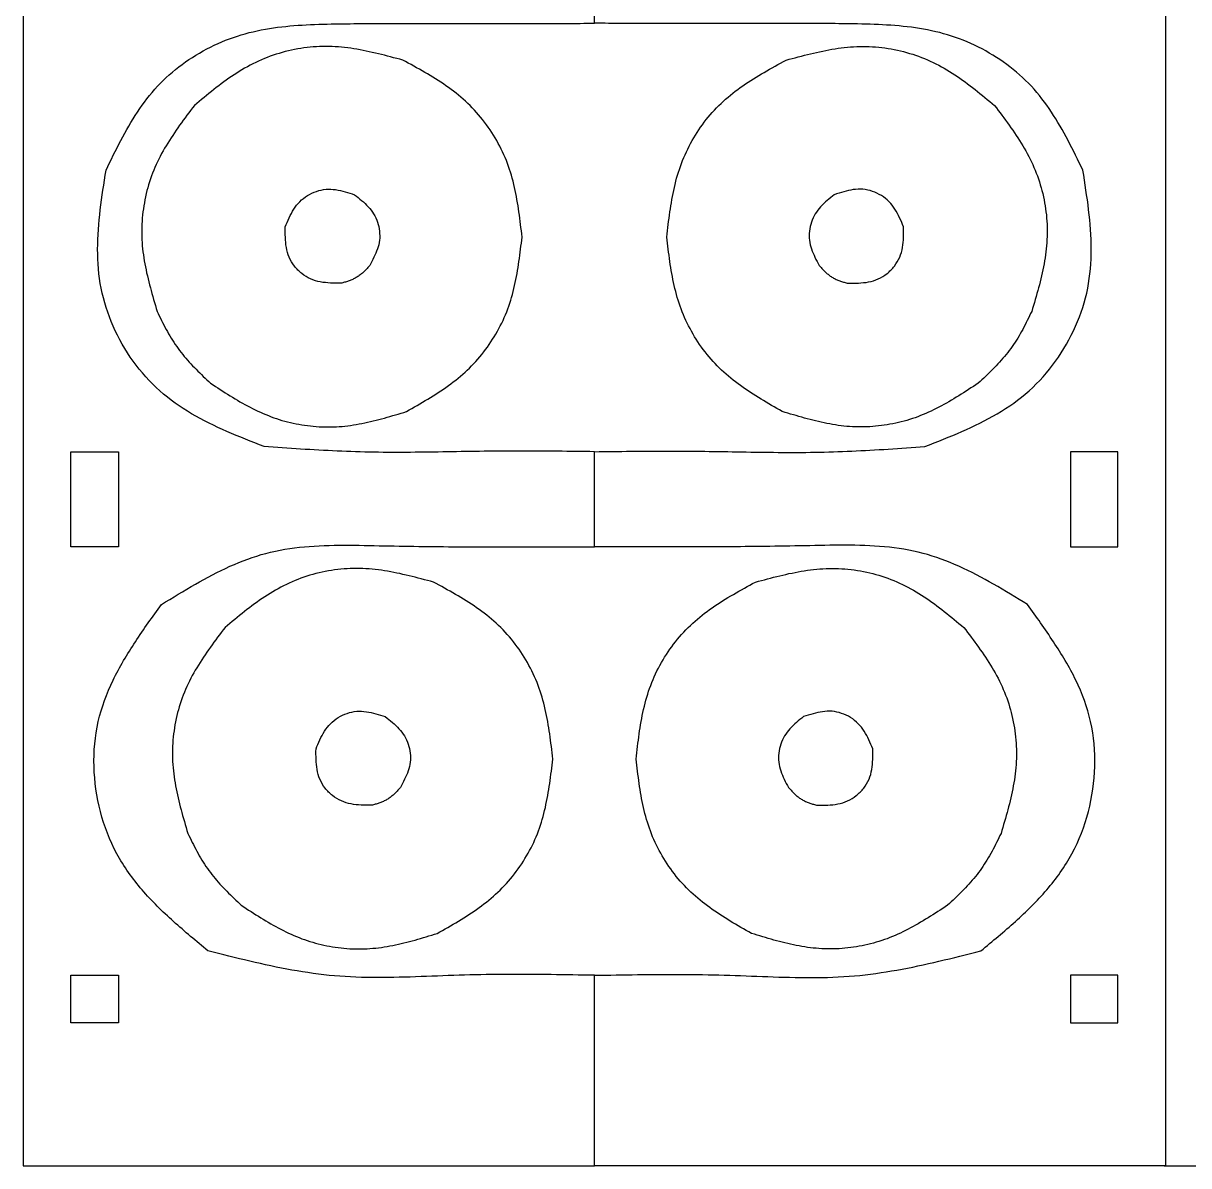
# Model space of a CAD drawing. Extents: x -185 to 480, y 0 to 407.
# Drawn here: x 0.1 to 122.6, y 0.1 to 120.1 of the extents above; entities that cross this region are included whole.
import ezdxf

# ---------------------------------------------------------------- set-up
doc = ezdxf.new("R2010")
doc.units = 0
doc.layers.add('LAYER_1', color=7, linetype='CONTINUOUS')

msp = doc.modelspace()

# ---------------------------------------------------------------- linework, layer by layer
at = {"layer": 'LAYER_1', "color": 7}
for p, q in [((33.5, 92.83), (33.5, 92.83)), ((86.78, 92.83), (86.78, 92.83)), ((19.82, 82.33), (19.82, 82.33)), ((100.46, 82.33), (100.46, 82.33)), ((36.73, 38), (36.73, 38)), ((83.55, 38), (83.55, 38)), ((23.04, 27.5), (23.04, 27.5)), ((97.24, 27.5), (97.24, 27.5))]:
    msp.add_line(p, q, dxfattribs=at)
for points, knots in [([(0.14, 250.14), (0.14, 240.88), (0.14, 222.36), (0.14, 194.59), (0.14, 166.81), (0.14, 139.03), (0.14, 111.25), (0.14, 83.47), (0.14, 55.7), (0.14, 27.92), (0.14, 9.4), (0.14, 0.14)], [0, 0, 0, 0, 27.777778, 55.555555, 83.333333, 111.111111, 138.88889, 166.666669, 194.444445, 222.222223, 250.000002, 250.000002, 250.000002, 250.000002]), ([(120.14, 250.14), (120.14, 240.88), (120.14, 222.36), (120.14, 194.59), (120.14, 166.81), (120.14, 139.03), (120.14, 111.25), (120.14, 83.47), (120.14, 55.7), (120.14, 27.92), (120.14, 9.4), (120.14, 0.14)], [0, 0, 0, 0, 27.777778, 55.555555, 83.333333, 111.111111, 138.88889, 166.666669, 194.444445, 222.222223, 250.000002, 250.000002, 250.000002, 250.000002]), ([(60.14, 120.14), (60.14, 120.51), (60.14, 121.25), (60.14, 122.36), (60.14, 123.47), (60.14, 124.59), (60.14, 125.7), (60.14, 126.81), (60.14, 127.92), (60.14, 129.03), (60.14, 129.77), (60.14, 130.14)], [0, 0, 0, 0, 1.111704, 2.223409, 3.335113, 4.446818, 5.558524, 6.670229, 7.781933, 8.893638, 10.005342, 10.005342, 10.005342, 10.005342]), ([(8.83, 104.71), (9.34, 105.75), (10.35, 107.84), (12.07, 110.85), (14.16, 113.61), (16.78, 115.91), (19.76, 117.73), (23.01, 119.02), (26.42, 119.73), (29.88, 120.02), (32.2, 120.07), (33.36, 120.1)], [0, 0, 0, 0, 3.495067, 6.953724, 10.383977, 13.844255, 17.338009, 20.816194, 24.273011, 27.740508, 31.231576, 31.231576, 31.231576, 31.231576]), ([(33.36, 120.1), (34.35, 120.1), (36.34, 120.11), (39.31, 120.11), (42.29, 120.11), (45.26, 120.12), (48.24, 120.12), (51.21, 120.13), (54.19, 120.13), (57.17, 120.13), (59.15, 120.14), (60.14, 120.14)], [0, 0, 0, 0, 2.975433, 5.950865, 8.926299, 11.90173, 14.877162, 17.852595, 20.828027, 23.803461, 26.778894, 26.778894, 26.778894, 26.778894]), ([(86.92, 120.1), (85.93, 120.1), (83.94, 120.11), (80.97, 120.11), (77.99, 120.11), (75.02, 120.12), (72.04, 120.12), (69.07, 120.13), (66.09, 120.13), (63.12, 120.13), (61.13, 120.14), (60.14, 120.14)], [0, 0, 0, 0, 2.975433, 5.950866, 8.926299, 11.901731, 14.877163, 17.852595, 20.828028, 23.803461, 26.778894, 26.778894, 26.778894, 26.778894]), ([(111.46, 104.71), (110.95, 105.75), (109.93, 107.84), (108.22, 110.85), (106.12, 113.61), (103.5, 115.91), (100.52, 117.73), (97.28, 119.02), (93.87, 119.73), (90.4, 120.02), (88.08, 120.07), (86.92, 120.1)], [0, 0, 0, 0, 3.495068, 6.953724, 10.383977, 13.844255, 17.338008, 20.816194, 24.273012, 27.740508, 31.231576, 31.231576, 31.231576, 31.231576]), ([(40.01, 116.27), (39.15, 116.5), (37.46, 116.96), (34.88, 117.51), (32.25, 117.78), (29.61, 117.62), (27.01, 117.05), (24.53, 116.1), (22.25, 114.77), (20.14, 113.2), (18.78, 112.08), (18.11, 111.51)], [0, 0, 0, 0, 2.647412, 5.277964, 7.897919, 10.541063, 13.198161, 15.841215, 18.460833, 21.091133, 23.738352, 23.738352, 23.738352, 23.738352]), ([(80.28, 116.27), (81.13, 116.5), (82.83, 116.96), (85.4, 117.51), (88.03, 117.78), (90.68, 117.62), (93.27, 117.05), (95.75, 116.1), (98.03, 114.77), (100.14, 113.2), (101.5, 112.08), (102.18, 111.51)], [0, 0, 0, 0, 2.647411, 5.277963, 7.897918, 10.541062, 13.19816, 15.841215, 18.460833, 21.091132, 23.738351, 23.738351, 23.738351, 23.738351]), ([(52.54, 97.69), (52.44, 98.57), (52.24, 100.32), (51.79, 102.91), (51.07, 105.45), (49.94, 107.85), (48.45, 110.06), (46.65, 112), (44.57, 113.63), (42.33, 115.01), (40.78, 115.85), (40.01, 116.27)], [0, 0, 0, 0, 2.647597, 5.27841, 7.898723, 10.541857, 13.198841, 15.841702, 18.461519, 21.092103, 23.739665, 23.739665, 23.739665, 23.739665]), ([(67.74, 97.69), (67.84, 98.57), (68.05, 100.32), (68.49, 102.91), (69.22, 105.45), (70.35, 107.85), (71.83, 110.06), (73.63, 112), (75.71, 113.63), (77.96, 115.01), (79.5, 115.85), (80.28, 116.27)], [0, 0, 0, 0, 2.647597, 5.27841, 7.898723, 10.541857, 13.198841, 15.841702, 18.461519, 21.092103, 23.739666, 23.739666, 23.739666, 23.739666]), ([(18.11, 111.51), (17.59, 110.82), (16.55, 109.45), (15.11, 107.31), (13.9, 105.03), (13.07, 102.57), (12.61, 100.02), (12.53, 97.42), (12.86, 94.86), (13.47, 92.36), (13.95, 90.71), (14.2, 89.88)], [0, 0, 0, 0, 2.58964, 5.163371, 7.72698, 10.311706, 12.909722, 15.494986, 18.059135, 20.632872, 23.222125, 23.222125, 23.222125, 23.222125]), ([(102.18, 111.51), (102.7, 110.82), (103.73, 109.45), (105.17, 107.31), (106.38, 105.03), (107.22, 102.57), (107.68, 100.02), (107.75, 97.42), (107.42, 94.86), (106.82, 92.36), (106.33, 90.71), (106.08, 89.88)], [0, 0, 0, 0, 2.58964, 5.163371, 7.72698, 10.311706, 12.909722, 15.494986, 18.059136, 20.632873, 23.222125, 23.222125, 23.222125, 23.222125]), ([(25.43, 75.67), (24.12, 76.19), (21.53, 77.21), (17.78, 79.03), (14.36, 81.43), (11.56, 84.58), (9.46, 88.25), (8.17, 92.25), (7.84, 96.42), (8.18, 100.57), (8.61, 103.32), (8.83, 104.71)], [0, 0, 0, 0, 4.208447, 8.360195, 12.473431, 16.657146, 20.886985, 25.069089, 29.179232, 33.329443, 37.53745, 37.53745, 37.53745, 37.53745]), ([(94.86, 75.67), (96.16, 76.19), (98.75, 77.21), (102.5, 79.03), (105.92, 81.43), (108.72, 84.58), (110.82, 88.25), (112.12, 92.25), (112.44, 96.42), (112.11, 100.57), (111.67, 103.32), (111.46, 104.71)], [0, 0, 0, 0, 4.208447, 8.360195, 12.473432, 16.657146, 20.886985, 25.06909, 29.179233, 33.329443, 37.53745, 37.53745, 37.53745, 37.53745]), ([(27.66, 98.76), (27.8, 99.07), (28.06, 99.71), (28.54, 100.62), (29.16, 101.44), (29.98, 102.08), (30.92, 102.52), (31.94, 102.75), (32.96, 102.7), (33.96, 102.46), (34.61, 102.25), (34.94, 102.14)], [0, 0, 0, 0, 1.03791, 2.059861, 3.07169, 4.103786, 5.147883, 6.17517, 7.180854, 8.201408, 9.241288, 9.241288, 9.241288, 9.241288]), ([(34.94, 102.14), (35.19, 101.94), (35.69, 101.54), (36.39, 100.89), (36.98, 100.13), (37.38, 99.26), (37.59, 98.31), (37.6, 97.35), (37.37, 96.42), (36.98, 95.55), (36.68, 94.99), (36.53, 94.7)], [0, 0, 0, 0, 0.964528, 1.91649, 2.860801, 3.818205, 4.784899, 5.738039, 6.677911, 7.629709, 8.597147, 8.597147, 8.597147, 8.597147]), ([(85.34, 102.14), (85.09, 101.94), (84.59, 101.54), (83.89, 100.89), (83.3, 100.13), (82.9, 99.26), (82.69, 98.31), (82.68, 97.35), (82.92, 96.42), (83.3, 95.55), (83.6, 94.99), (83.75, 94.7)], [0, 0, 0, 0, 0.964528, 1.91649, 2.860801, 3.818206, 4.784899, 5.738039, 6.677912, 7.629709, 8.597148, 8.597148, 8.597148, 8.597148]), ([(92.62, 98.76), (92.49, 99.07), (92.22, 99.71), (91.74, 100.62), (91.12, 101.44), (90.3, 102.08), (89.36, 102.52), (88.35, 102.75), (87.32, 102.7), (86.32, 102.46), (85.67, 102.25), (85.34, 102.14)], [0, 0, 0, 0, 1.037911, 2.059862, 3.07169, 4.103787, 5.147883, 6.175171, 7.180854, 8.201408, 9.241288, 9.241288, 9.241288, 9.241288]), ([(33.5, 92.83), (33.14, 92.83), (32.42, 92.84), (31.34, 92.94), (30.3, 93.24), (29.37, 93.82), (28.6, 94.61), (28.03, 95.54), (27.74, 96.59), (27.66, 97.67), (27.66, 98.39), (27.66, 98.76)], [0, 0, 0, 0, 1.094617, 2.16826, 3.226743, 4.313941, 5.418451, 6.505884, 7.566021, 8.641147, 9.737164, 9.737164, 9.737164, 9.737164]), ([(86.78, 92.83), (87.14, 92.83), (87.87, 92.84), (88.94, 92.94), (89.98, 93.24), (90.91, 93.82), (91.68, 94.61), (92.25, 95.54), (92.54, 96.59), (92.63, 97.67), (92.62, 98.39), (92.62, 98.76)], [0, 0, 0, 0, 1.094617, 2.16826, 3.226743, 4.313941, 5.418451, 6.505884, 7.566021, 8.641147, 9.737165, 9.737165, 9.737165, 9.737165]), ([(40.4, 79.36), (41.15, 79.79), (42.65, 80.65), (44.82, 82.04), (46.83, 83.66), (48.57, 85.58), (50, 87.75), (51.1, 90.1), (51.8, 92.59), (52.24, 95.13), (52.44, 96.84), (52.54, 97.69)], [0, 0, 0, 0, 2.589809, 5.163952, 7.72832, 10.313508, 12.911637, 15.496643, 18.060636, 20.634584, 23.224325, 23.224325, 23.224325, 23.224325]), ([(79.88, 79.36), (79.13, 79.79), (77.63, 80.65), (75.47, 82.04), (73.45, 83.66), (71.72, 85.58), (70.28, 87.75), (69.19, 90.1), (68.48, 92.59), (68.04, 95.13), (67.84, 96.84), (67.74, 97.69)], [0, 0, 0, 0, 2.589809, 5.163952, 7.72832, 10.313507, 12.911637, 15.496643, 18.060635, 20.634584, 23.224325, 23.224325, 23.224325, 23.224325]), ([(36.53, 94.7), (36.44, 94.6), (36.26, 94.4), (35.98, 94.11), (35.69, 93.83), (35.36, 93.59), (35.02, 93.37), (34.66, 93.19), (34.28, 93.05), (33.89, 92.93), (33.63, 92.86), (33.5, 92.83)], [0, 0, 0, 0, 0.404147, 0.807492, 1.210437, 1.61467, 2.019522, 2.423495, 2.82612, 3.229397, 3.633664, 3.633664, 3.633664, 3.633664]), ([(83.75, 94.7), (83.84, 94.6), (84.02, 94.4), (84.3, 94.11), (84.6, 93.83), (84.92, 93.59), (85.26, 93.37), (85.62, 93.19), (86, 93.05), (86.39, 92.93), (86.65, 92.86), (86.78, 92.83)], [0, 0, 0, 0, 0.404147, 0.807493, 1.210437, 1.61467, 2.019522, 2.423496, 2.826121, 3.229398, 3.633664, 3.633664, 3.633664, 3.633664]), ([(14.2, 89.88), (14.35, 89.56), (14.66, 88.93), (15.14, 87.99), (15.66, 87.07), (16.25, 86.19), (16.88, 85.35), (17.57, 84.55), (18.29, 83.79), (19.05, 83.05), (19.56, 82.57), (19.82, 82.33)], [0, 0, 0, 0, 1.056831, 2.112344, 3.1668, 4.218845, 5.272183, 6.325264, 7.380468, 8.4357, 9.491484, 9.491484, 9.491484, 9.491484]), ([(106.08, 89.88), (105.93, 89.56), (105.62, 88.93), (105.14, 87.99), (104.62, 87.07), (104.04, 86.19), (103.4, 85.35), (102.72, 84.55), (101.99, 83.79), (101.23, 83.05), (100.72, 82.57), (100.46, 82.33)], [0, 0, 0, 0, 1.056831, 2.112344, 3.1668, 4.218845, 5.272183, 6.325264, 7.380468, 8.4357, 9.491484, 9.491484, 9.491484, 9.491484]), ([(19.82, 82.33), (20.5, 81.89), (21.85, 81), (23.94, 79.78), (26.15, 78.76), (28.48, 78.08), (30.9, 77.73), (33.33, 77.72), (35.73, 78.07), (38.08, 78.66), (39.63, 79.13), (40.4, 79.36)], [0, 0, 0, 0, 2.432378, 4.852294, 7.264736, 9.692155, 12.129703, 14.556188, 16.966276, 19.384747, 21.81634, 21.81634, 21.81634, 21.81634]), ([(100.46, 82.33), (99.78, 81.89), (98.43, 81), (96.34, 79.78), (94.13, 78.76), (91.8, 78.08), (89.38, 77.73), (86.95, 77.72), (84.55, 78.07), (82.2, 78.66), (80.65, 79.13), (79.88, 79.36)], [0, 0, 0, 0, 2.432379, 4.852295, 7.264737, 9.692155, 12.129704, 14.556189, 16.966276, 19.384748, 21.816341, 21.816341, 21.816341, 21.816341]), ([(5.14, 65.14), (5.14, 65.51), (5.14, 66.25), (5.14, 67.36), (5.14, 68.47), (5.14, 69.59), (5.14, 70.7), (5.14, 71.81), (5.14, 72.92), (5.14, 74.03), (5.14, 74.77), (5.14, 75.14)], [0, 0, 0, 0, 1.111109, 2.222218, 3.333327, 4.444436, 5.555545, 6.666653, 7.777762, 8.888871, 9.99998, 9.99998, 9.99998, 9.99998]), ([(5.14, 75.14), (5.33, 75.14), (5.7, 75.14), (6.25, 75.14), (6.81, 75.14), (7.36, 75.14), (7.92, 75.14), (8.47, 75.14), (9.03, 75.14), (9.59, 75.14), (9.96, 75.14), (10.14, 75.14)], [0, 0, 0, 0, 0.555555, 1.111111, 1.666666, 2.222222, 2.777778, 3.333335, 3.888889, 4.444444, 5.000001, 5.000001, 5.000001, 5.000001]), ([(10.14, 75.14), (10.14, 74.77), (10.14, 74.03), (10.14, 72.92), (10.14, 71.81), (10.14, 70.7), (10.14, 69.59), (10.14, 68.47), (10.14, 67.36), (10.14, 66.25), (10.14, 65.51), (10.14, 65.14)], [0, 0, 0, 0, 1.111109, 2.222218, 3.333327, 4.444435, 5.555544, 6.666653, 7.777762, 8.888871, 9.99998, 9.99998, 9.99998, 9.99998]), ([(60.14, 75.14), (58.85, 75.16), (56.28, 75.19), (52.42, 75.21), (48.56, 75.19), (44.69, 75.12), (40.83, 75.06), (36.97, 75.06), (33.12, 75.19), (29.27, 75.41), (26.71, 75.58), (25.43, 75.67)], [0, 0, 0, 0, 3.860636, 7.721321, 11.582381, 15.448686, 19.314438, 23.178294, 27.027591, 30.878917, 34.731977, 34.731977, 34.731977, 34.731977]), ([(60.14, 75.14), (61.43, 75.16), (64, 75.19), (67.86, 75.21), (71.73, 75.19), (75.59, 75.12), (79.45, 75.06), (83.31, 75.06), (87.17, 75.19), (91.01, 75.41), (93.57, 75.58), (94.86, 75.67)], [0, 0, 0, 0, 3.860635, 7.721321, 11.58238, 15.448686, 19.314437, 23.178293, 27.02759, 30.878916, 34.731976, 34.731976, 34.731976, 34.731976]), ([(60.14, 65.14), (60.14, 65.51), (60.14, 66.25), (60.14, 67.36), (60.14, 68.47), (60.14, 69.59), (60.14, 70.7), (60.14, 71.81), (60.14, 72.92), (60.14, 74.03), (60.14, 74.77), (60.14, 75.14)], [0, 0, 0, 0, 1.111711, 2.223422, 3.335133, 4.446843, 5.558555, 6.670266, 7.781978, 8.893688, 10.005398, 10.005398, 10.005398, 10.005398]), ([(115.14, 75.14), (114.96, 75.14), (114.59, 75.14), (114.03, 75.14), (113.47, 75.14), (112.92, 75.14), (112.36, 75.14), (111.81, 75.14), (111.25, 75.14), (110.7, 75.14), (110.33, 75.14), (110.14, 75.14)], [0, 0, 0, 0, 0.555555, 1.111111, 1.666666, 2.222223, 2.777779, 3.333335, 3.88889, 4.444445, 5.000002, 5.000002, 5.000002, 5.000002]), ([(110.14, 75.14), (110.14, 74.77), (110.14, 74.03), (110.14, 72.92), (110.14, 71.81), (110.14, 70.7), (110.14, 69.59), (110.14, 68.47), (110.14, 67.36), (110.14, 66.25), (110.14, 65.51), (110.14, 65.14)], [0, 0, 0, 0, 1.111109, 2.222218, 3.333327, 4.444435, 5.555544, 6.666653, 7.777762, 8.888871, 9.99998, 9.99998, 9.99998, 9.99998]), ([(115.14, 65.14), (115.14, 65.51), (115.14, 66.25), (115.14, 67.36), (115.14, 68.47), (115.14, 69.59), (115.14, 70.7), (115.14, 71.81), (115.14, 72.92), (115.14, 74.03), (115.14, 74.77), (115.14, 75.14)], [0, 0, 0, 0, 1.111109, 2.222218, 3.333327, 4.444436, 5.555545, 6.666653, 7.777762, 8.888871, 9.99998, 9.99998, 9.99998, 9.99998]), ([(10.14, 65.14), (9.96, 65.14), (9.59, 65.14), (9.03, 65.14), (8.47, 65.14), (7.92, 65.14), (7.36, 65.14), (6.81, 65.14), (6.25, 65.14), (5.7, 65.14), (5.33, 65.14), (5.14, 65.14)], [0, 0, 0, 0, 0.555557, 1.111112, 1.666666, 2.222223, 2.777779, 3.333335, 3.88889, 4.444446, 5.000001, 5.000001, 5.000001, 5.000001]), ([(14.65, 59.09), (15.83, 59.81), (18.18, 61.25), (21.79, 63.17), (25.62, 64.6), (29.69, 65.24), (33.85, 65.36), (38.04, 65.25), (42.21, 65.18), (46.35, 65.15), (49.11, 65.13), (50.48, 65.13)], [0, 0, 0, 0, 4.151386, 8.240233, 12.254362, 16.355949, 20.533913, 24.748684, 28.918693, 33.054087, 37.172255, 37.172255, 37.172255, 37.172255]), ([(50.48, 65.13), (50.84, 65.13), (51.55, 65.13), (52.63, 65.13), (53.7, 65.13), (54.77, 65.13), (55.85, 65.13), (56.92, 65.13), (57.99, 65.14), (59.07, 65.14), (59.78, 65.14), (60.14, 65.14)], [0, 0, 0, 0, 1.073679, 2.147359, 3.221039, 4.294719, 5.3684, 6.442081, 7.51576, 8.58944, 9.66312, 9.66312, 9.66312, 9.66312]), ([(69.8, 65.13), (69.45, 65.13), (68.73, 65.13), (67.66, 65.13), (66.58, 65.13), (65.51, 65.13), (64.44, 65.13), (63.36, 65.13), (62.29, 65.14), (61.21, 65.14), (60.5, 65.14), (60.14, 65.14)], [0, 0, 0, 0, 1.07368, 2.14736, 3.221039, 4.29472, 5.3684, 6.442081, 7.515761, 8.589441, 9.66312, 9.66312, 9.66312, 9.66312]), ([(105.63, 59.09), (104.45, 59.81), (102.11, 61.25), (98.5, 63.17), (94.67, 64.6), (90.6, 65.24), (86.43, 65.36), (82.24, 65.25), (78.07, 65.18), (73.93, 65.15), (71.18, 65.13), (69.8, 65.13)], [0, 0, 0, 0, 4.151386, 8.240234, 12.254363, 16.35595, 20.533913, 24.748685, 28.918694, 33.054088, 37.172255, 37.172255, 37.172255, 37.172255]), ([(110.14, 65.14), (110.33, 65.14), (110.7, 65.14), (111.25, 65.14), (111.81, 65.14), (112.36, 65.14), (112.92, 65.14), (113.47, 65.14), (114.03, 65.14), (114.59, 65.14), (114.96, 65.14), (115.14, 65.14)], [0, 0, 0, 0, 0.555557, 1.111112, 1.666667, 2.222223, 2.777779, 3.333336, 3.888891, 4.444447, 5.000002, 5.000002, 5.000002, 5.000002]), ([(43.23, 61.44), (42.38, 61.67), (40.68, 62.13), (38.1, 62.68), (35.48, 62.95), (32.83, 62.79), (30.23, 62.22), (27.76, 61.27), (25.48, 59.94), (23.36, 58.37), (22.01, 57.24), (21.33, 56.68)], [0, 0, 0, 0, 2.647412, 5.277963, 7.897918, 10.541063, 13.198161, 15.841215, 18.460833, 21.091132, 23.738352, 23.738352, 23.738352, 23.738352]), ([(77.05, 61.44), (77.9, 61.67), (79.6, 62.13), (82.18, 62.68), (84.8, 62.95), (87.45, 62.79), (90.05, 62.22), (92.52, 61.27), (94.8, 59.94), (96.92, 58.37), (98.27, 57.24), (98.95, 56.68)], [0, 0, 0, 0, 2.647412, 5.277963, 7.897919, 10.541063, 13.198161, 15.841215, 18.460833, 21.091133, 23.738352, 23.738352, 23.738352, 23.738352]), ([(55.77, 42.86), (55.67, 43.74), (55.46, 45.49), (55.02, 48.08), (54.29, 50.62), (53.16, 53.02), (51.68, 55.22), (49.88, 57.17), (47.79, 58.79), (45.55, 60.18), (44.01, 61.02), (43.23, 61.44)], [0, 0, 0, 0, 2.647597, 5.278411, 7.898724, 10.541857, 13.198841, 15.841702, 18.461519, 21.092103, 23.739666, 23.739666, 23.739666, 23.739666]), ([(64.51, 42.86), (64.62, 43.74), (64.82, 45.49), (65.26, 48.08), (65.99, 50.62), (67.12, 53.02), (68.61, 55.22), (70.41, 57.17), (72.49, 58.79), (74.73, 60.18), (76.28, 61.02), (77.05, 61.44)], [0, 0, 0, 0, 2.647597, 5.278411, 7.898723, 10.541857, 13.198841, 15.841701, 18.461519, 21.092103, 23.739665, 23.739665, 23.739665, 23.739665]), ([(19.54, 22.71), (18.32, 23.72), (15.9, 25.73), (12.53, 29.01), (9.78, 32.85), (8.07, 37.31), (7.39, 42.05), (7.8, 46.8), (9.46, 51.22), (11.88, 55.24), (13.72, 57.8), (14.65, 59.09)], [0, 0, 0, 0, 4.756477, 9.437902, 14.071406, 18.813854, 23.613321, 28.333715, 32.943603, 37.623281, 42.393596, 42.393596, 42.393596, 42.393596]), ([(100.74, 22.71), (101.96, 23.72), (104.39, 25.73), (107.75, 29.01), (110.5, 32.85), (112.21, 37.31), (112.89, 42.05), (112.48, 46.8), (110.83, 51.22), (108.4, 55.24), (106.56, 57.8), (105.63, 59.09)], [0, 0, 0, 0, 4.756476, 9.437901, 14.071405, 18.813853, 23.61332, 28.333714, 32.943602, 37.62328, 42.393595, 42.393595, 42.393595, 42.393595]), ([(21.33, 56.68), (20.81, 55.99), (19.78, 54.62), (18.33, 52.48), (17.13, 50.2), (16.29, 47.74), (15.83, 45.19), (15.76, 42.59), (16.09, 40.03), (16.69, 37.53), (17.18, 35.87), (17.42, 35.05)], [0, 0, 0, 0, 2.589639, 5.163371, 7.726979, 10.311706, 12.909722, 15.494986, 18.059135, 20.632872, 23.222125, 23.222125, 23.222125, 23.222125]), ([(98.95, 56.68), (99.47, 55.99), (100.51, 54.62), (101.95, 52.48), (103.16, 50.2), (103.99, 47.74), (104.45, 45.19), (104.53, 42.59), (104.19, 40.03), (103.59, 37.53), (103.1, 35.87), (102.86, 35.05)], [0, 0, 0, 0, 2.589639, 5.163371, 7.726979, 10.311706, 12.909722, 15.494986, 18.059135, 20.632872, 23.222125, 23.222125, 23.222125, 23.222125]), ([(30.89, 43.92), (31.02, 44.24), (31.29, 44.87), (31.76, 45.79), (32.39, 46.6), (33.21, 47.25), (34.15, 47.69), (35.16, 47.92), (36.19, 47.86), (37.18, 47.63), (37.84, 47.42), (38.17, 47.31)], [0, 0, 0, 0, 1.037911, 2.059861, 3.071689, 4.103785, 5.147882, 6.17517, 7.180853, 8.201407, 9.241287, 9.241287, 9.241287, 9.241287]), ([(89.39, 43.92), (89.26, 44.24), (88.99, 44.87), (88.52, 45.79), (87.89, 46.6), (87.07, 47.25), (86.13, 47.69), (85.12, 47.92), (84.09, 47.86), (83.1, 47.63), (82.44, 47.42), (82.12, 47.31)], [0, 0, 0, 0, 1.03791, 2.05986, 3.071689, 4.103785, 5.147882, 6.175169, 7.180853, 8.201408, 9.241287, 9.241287, 9.241287, 9.241287]), ([(38.17, 47.31), (38.42, 47.11), (38.92, 46.71), (39.62, 46.06), (40.21, 45.3), (40.61, 44.43), (40.82, 43.48), (40.82, 42.52), (40.59, 41.59), (40.21, 40.72), (39.91, 40.15), (39.76, 39.87)], [0, 0, 0, 0, 0.964527, 1.91649, 2.860801, 3.818206, 4.784899, 5.738038, 6.677911, 7.629709, 8.597147, 8.597147, 8.597147, 8.597147]), ([(82.12, 47.31), (81.86, 47.11), (81.36, 46.71), (80.66, 46.06), (80.08, 45.3), (79.68, 44.43), (79.47, 43.48), (79.46, 42.52), (79.69, 41.59), (80.07, 40.72), (80.37, 40.15), (80.53, 39.87)], [0, 0, 0, 0, 0.964527, 1.91649, 2.860801, 3.818205, 4.784899, 5.738038, 6.677911, 7.629709, 8.597147, 8.597147, 8.597147, 8.597147]), ([(36.73, 38), (36.37, 38), (35.64, 38), (34.57, 38.11), (33.53, 38.41), (32.6, 38.99), (31.82, 39.77), (31.26, 40.71), (30.97, 41.76), (30.88, 42.83), (30.89, 43.56), (30.89, 43.92)], [0, 0, 0, 0, 1.094616, 2.168259, 3.226742, 4.31394, 5.41845, 6.505883, 7.56602, 8.641146, 9.737165, 9.737165, 9.737165, 9.737165]), ([(43.63, 24.53), (44.38, 24.96), (45.87, 25.81), (48.04, 27.21), (50.05, 28.83), (51.79, 30.75), (53.23, 32.92), (54.32, 35.27), (55.03, 37.75), (55.46, 40.29), (55.67, 42), (55.77, 42.86)], [0, 0, 0, 0, 2.589808, 5.163951, 7.72832, 10.313508, 12.911636, 15.496642, 18.060635, 20.634583, 23.224324, 23.224324, 23.224324, 23.224324]), ([(76.65, 24.53), (75.9, 24.96), (74.41, 25.81), (72.24, 27.21), (70.23, 28.83), (68.49, 30.75), (67.05, 32.92), (65.96, 35.27), (65.25, 37.75), (64.82, 40.29), (64.62, 42), (64.51, 42.86)], [0, 0, 0, 0, 2.589809, 5.163952, 7.72832, 10.313509, 12.911637, 15.496643, 18.060635, 20.634584, 23.224325, 23.224325, 23.224325, 23.224325]), ([(83.55, 38), (83.92, 38), (84.64, 38), (85.71, 38.11), (86.75, 38.41), (87.68, 38.99), (88.46, 39.77), (89.03, 40.71), (89.31, 41.76), (89.4, 42.83), (89.4, 43.56), (89.39, 43.92)], [0, 0, 0, 0, 1.094617, 2.16826, 3.226743, 4.313941, 5.418451, 6.505884, 7.566021, 8.641147, 9.737165, 9.737165, 9.737165, 9.737165]), ([(39.76, 39.87), (39.67, 39.77), (39.49, 39.57), (39.21, 39.28), (38.91, 39), (38.59, 38.76), (38.25, 38.54), (37.88, 38.36), (37.51, 38.22), (37.12, 38.1), (36.86, 38.03), (36.73, 38)], [0, 0, 0, 0, 0.404147, 0.807493, 1.210437, 1.61467, 2.019522, 2.423496, 2.82612, 3.229397, 3.633664, 3.633664, 3.633664, 3.633664]), ([(80.53, 39.87), (80.62, 39.77), (80.8, 39.57), (81.07, 39.28), (81.37, 39), (81.69, 38.76), (82.04, 38.54), (82.4, 38.36), (82.78, 38.22), (83.16, 38.1), (83.42, 38.03), (83.55, 38)], [0, 0, 0, 0, 0.404148, 0.807493, 1.210438, 1.61467, 2.019522, 2.423496, 2.82612, 3.229397, 3.633664, 3.633664, 3.633664, 3.633664]), ([(17.42, 35.05), (17.58, 34.73), (17.89, 34.1), (18.37, 33.16), (18.89, 32.24), (19.47, 31.36), (20.11, 30.52), (20.79, 29.72), (21.52, 28.96), (22.28, 28.22), (22.79, 27.74), (23.04, 27.5)], [0, 0, 0, 0, 1.056831, 2.112344, 3.1668, 4.218845, 5.272183, 6.325263, 7.380469, 8.435699, 9.491484, 9.491484, 9.491484, 9.491484]), ([(102.86, 35.05), (102.7, 34.73), (102.4, 34.1), (101.92, 33.16), (101.39, 32.24), (100.81, 31.36), (100.18, 30.52), (99.49, 29.72), (98.76, 28.96), (98.01, 28.22), (97.49, 27.74), (97.24, 27.5)], [0, 0, 0, 0, 1.056831, 2.112344, 3.1668, 4.218845, 5.272183, 6.325264, 7.380468, 8.4357, 9.491484, 9.491484, 9.491484, 9.491484]), ([(23.04, 27.5), (23.72, 27.05), (25.08, 26.17), (27.17, 24.94), (29.37, 23.93), (31.71, 23.25), (34.12, 22.9), (36.56, 22.89), (38.96, 23.24), (41.31, 23.83), (42.85, 24.3), (43.63, 24.53)], [0, 0, 0, 0, 2.432378, 4.852294, 7.264737, 9.692156, 12.129703, 14.556188, 16.966276, 19.384748, 21.816341, 21.816341, 21.816341, 21.816341]), ([(97.24, 27.5), (96.56, 27.05), (95.2, 26.17), (93.11, 24.94), (90.91, 23.93), (88.57, 23.25), (86.16, 22.9), (83.73, 22.89), (81.33, 23.24), (78.98, 23.83), (77.43, 24.3), (76.65, 24.53)], [0, 0, 0, 0, 2.432378, 4.852294, 7.264737, 9.692155, 12.129703, 14.556188, 16.966276, 19.384747, 21.81634, 21.81634, 21.81634, 21.81634]), ([(60.14, 20.14), (58.63, 20.17), (55.6, 20.22), (51.05, 20.25), (46.49, 20.19), (41.93, 19.99), (37.37, 19.85), (32.83, 20), (28.35, 20.64), (23.93, 21.59), (21.01, 22.34), (19.54, 22.71)], [0, 0, 0, 0, 4.54301, 9.089375, 13.643919, 18.221427, 22.789099, 27.332228, 31.825012, 36.343069, 40.882434, 40.882434, 40.882434, 40.882434]), ([(60.14, 20.14), (61.66, 20.17), (64.68, 20.22), (69.23, 20.25), (73.79, 20.19), (78.35, 19.99), (82.92, 19.85), (87.45, 20), (91.93, 20.64), (96.35, 21.59), (99.28, 22.34), (100.74, 22.71)], [0, 0, 0, 0, 4.543009, 9.089374, 13.643919, 18.221426, 22.789098, 27.332227, 31.825012, 36.343069, 40.882434, 40.882434, 40.882434, 40.882434]), ([(5.14, 15.14), (5.14, 15.33), (5.14, 15.7), (5.14, 16.25), (5.14, 16.81), (5.14, 17.36), (5.14, 17.92), (5.14, 18.47), (5.14, 19.03), (5.14, 19.59), (5.14, 19.96), (5.14, 20.14)], [0, 0, 0, 0, 0.555558, 1.111115, 1.666672, 2.22223, 2.777789, 3.333347, 3.888904, 4.444461, 5.000018, 5.000018, 5.000018, 5.000018]), ([(5.14, 20.14), (5.33, 20.14), (5.7, 20.14), (6.25, 20.14), (6.81, 20.14), (7.36, 20.14), (7.92, 20.14), (8.47, 20.14), (9.03, 20.14), (9.59, 20.14), (9.96, 20.14), (10.14, 20.14)], [0, 0, 0, 0, 0.555555, 1.111111, 1.666666, 2.222222, 2.777778, 3.333335, 3.888889, 4.444444, 5.000001, 5.000001, 5.000001, 5.000001]), ([(10.14, 20.14), (10.14, 19.96), (10.14, 19.59), (10.14, 19.03), (10.14, 18.47), (10.14, 17.92), (10.14, 17.36), (10.14, 16.81), (10.14, 16.25), (10.14, 15.7), (10.14, 15.33), (10.14, 15.14)], [0, 0, 0, 0, 0.555557, 1.111114, 1.666671, 2.222231, 2.777789, 3.333346, 3.888903, 4.44446, 5.000018, 5.000018, 5.000018, 5.000018]), ([(60.14, 0.14), (60.14, 0.88), (60.14, 2.36), (60.14, 4.59), (60.14, 6.81), (60.14, 9.03), (60.14, 11.25), (60.14, 13.48), (60.14, 15.7), (60.14, 17.92), (60.14, 19.4), (60.14, 20.14)], [0, 0, 0, 0, 2.222556, 4.445113, 6.667669, 8.890226, 11.112782, 13.335339, 15.557895, 17.780452, 20.003008, 20.003008, 20.003008, 20.003008]), ([(115.14, 20.14), (114.96, 20.14), (114.59, 20.14), (114.03, 20.14), (113.47, 20.14), (112.92, 20.14), (112.36, 20.14), (111.81, 20.14), (111.25, 20.14), (110.7, 20.14), (110.33, 20.14), (110.14, 20.14)], [0, 0, 0, 0, 0.555555, 1.111111, 1.666666, 2.222223, 2.777779, 3.333335, 3.88889, 4.444445, 5.000002, 5.000002, 5.000002, 5.000002]), ([(110.14, 20.14), (110.14, 19.96), (110.14, 19.59), (110.14, 19.03), (110.14, 18.47), (110.14, 17.92), (110.14, 17.36), (110.14, 16.81), (110.14, 16.25), (110.14, 15.7), (110.14, 15.33), (110.14, 15.14)], [0, 0, 0, 0, 0.555557, 1.111114, 1.666671, 2.222231, 2.777789, 3.333346, 3.888903, 4.44446, 5.000018, 5.000018, 5.000018, 5.000018]), ([(115.14, 15.14), (115.14, 15.33), (115.14, 15.7), (115.14, 16.25), (115.14, 16.81), (115.14, 17.36), (115.14, 17.92), (115.14, 18.47), (115.14, 19.03), (115.14, 19.59), (115.14, 19.96), (115.14, 20.14)], [0, 0, 0, 0, 0.555558, 1.111115, 1.666672, 2.22223, 2.777789, 3.333347, 3.888904, 4.444461, 5.000018, 5.000018, 5.000018, 5.000018]), ([(10.14, 15.14), (9.96, 15.14), (9.59, 15.14), (9.03, 15.14), (8.47, 15.14), (7.92, 15.14), (7.36, 15.14), (6.81, 15.14), (6.25, 15.14), (5.7, 15.14), (5.33, 15.14), (5.14, 15.14)], [0, 0, 0, 0, 0.555557, 1.111112, 1.666666, 2.222223, 2.777779, 3.333335, 3.88889, 4.444446, 5.000001, 5.000001, 5.000001, 5.000001]), ([(110.14, 15.14), (110.33, 15.14), (110.7, 15.14), (111.25, 15.14), (111.81, 15.14), (112.36, 15.14), (112.92, 15.14), (113.47, 15.14), (114.03, 15.14), (114.59, 15.14), (114.96, 15.14), (115.14, 15.14)], [0, 0, 0, 0, 0.555557, 1.111112, 1.666667, 2.222223, 2.777779, 3.333336, 3.888891, 4.444447, 5.000002, 5.000002, 5.000002, 5.000002]), ([(0.14, 0.14), (2.36, 0.14), (6.81, 0.14), (13.47, 0.14), (20.14, 0.14), (26.81, 0.14), (33.47, 0.14), (40.14, 0.14), (46.81, 0.14), (53.47, 0.14), (57.92, 0.14), (60.14, 0.14)], [0, 0, 0, 0, 6.666667, 13.333334, 20, 26.666666, 33.333332, 39.999999, 46.666666, 53.333332, 59.999999, 59.999999, 59.999999, 59.999999]), ([(120.14, 0.14), (117.92, 0.14), (113.47, 0.14), (106.81, 0.14), (100.14, 0.14), (93.47, 0.14), (86.81, 0.14), (80.14, 0.14), (73.47, 0.14), (66.81, 0.14), (62.36, 0.14), (60.14, 0.14)], [0, 0, 0, 0, 6.666667, 13.333334, 19.999999, 26.666666, 33.333332, 39.999999, 46.666666, 53.333332, 59.999998, 59.999998, 59.999998, 59.999998]), ([(120, 0.14), (122.22, 0.14), (126.67, 0.14), (133.33, 0.14), (140, 0.14), (146.67, 0.14), (153.33, 0.14), (160, 0.14), (166.67, 0.14), (173.33, 0.14), (177.78, 0.14), (180, 0.14)], [0, 0, 0, 0, 6.666667, 13.333334, 19.999999, 26.666666, 33.333332, 39.999999, 46.666665, 53.333332, 59.999998, 59.999998, 59.999998, 59.999998])]:
    msp.add_open_spline(points, degree=3, knots=knots, dxfattribs=at)

doc.saveas('drawing.dxf')
